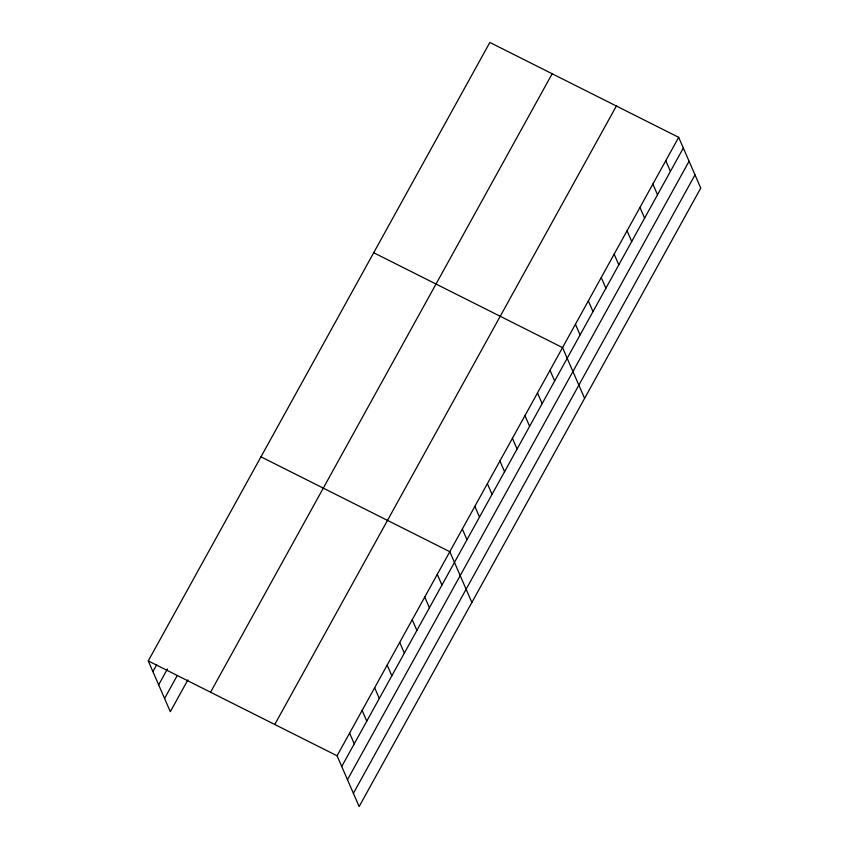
<?xml version="1.0" encoding="UTF-8"?>
<svg xmlns="http://www.w3.org/2000/svg" width="849" height="849" viewBox="0 0 849 849"><rect width="100%" height="100%" fill="white"/><g stroke="black" fill="none" stroke-linecap="round" stroke-linejoin="round"><path stroke-width="1.27" d="M148.257 660.915L489.852 42.45L678.68 137.326L700.743 188.085L359.148 806.55L337.074 755.79L148.257 660.915L170.32 711.674L187.862 679.932M152.905 671.623L156.662 664.82M158.657 684.835L167.423 668.97M164.579 698.462L177.101 675.783M210.563 692.222L552.168 73.757M274.768 724.484L616.363 106.019M337.074 755.79L678.68 137.326M341.733 766.498L683.328 148.023M347.474 779.711L689.08 161.246M353.396 793.327L695.002 174.862M373.709 252.726L562.537 347.602L584.6 398.361M260.983 456.826L449.8 551.691L471.874 602.461M665.775 160.684L670.423 171.392M652.87 184.053L657.519 194.761M639.966 207.411L644.614 218.119M627.061 230.779L631.709 241.487M614.156 254.148L618.804 264.846M601.251 277.506L605.899 288.214M588.346 300.875L592.995 311.572M575.442 324.233L580.09 334.941M550.003 370.281L554.662 380.978M537.481 392.96L542.14 403.657M524.958 415.628L529.606 426.336M512.435 438.307L517.083 449.015M499.902 460.986L504.561 471.694M487.379 483.665L492.038 494.373M474.856 506.344L479.505 517.041M462.334 529.023L466.982 539.72M437.277 574.37L441.936 585.078M424.755 597.049L429.403 607.757M412.232 619.728L416.88 630.436M399.699 642.406L404.357 653.104M387.176 665.085L391.835 675.783M374.653 687.754L379.301 698.462M362.13 710.433L366.779 721.141M349.597 733.111L354.256 743.82"/></g></svg>
